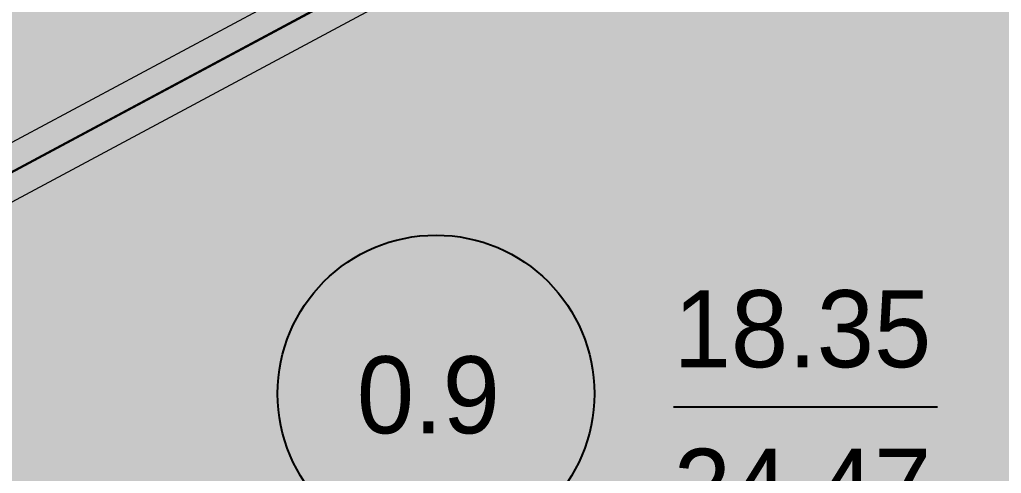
# Model space of a CAD drawing. Header units: millimetres. Extents: x 0 to 224629, y -187555 to 25097.
# Drawn here: x 76977 to 80695, y -174612 to -172896 of the extents above; entities that cross this region are included whole.
import ezdxf

# ---------------------------------------------------------------- set-up
doc = ezdxf.new("R2010")
doc.units = ezdxf.units.MM
doc.linetypes.add('Solid', pattern=[0])
for name, color, linetype, lineweight in [('Inner Walls', 5, 'Solid', 0), ('Studio Apartment', 1, 'Solid', 35), ('Three-Bedroom Apartment', 252, 'Solid', 25)]:
    doc.layers.add(name, color=color, linetype=linetype, lineweight=lineweight)
doc.styles.add('Dialog.plain', font='Dialog.plain')

msp = doc.modelspace()

# ---------------------------------------------------------------- hatches: boundary and pattern name
at = {"layer": 'Studio Apartment', "linetype": 'Solid', "lineweight": 25}
for points in [[(73840, -171307), (80232, -167886), (81584, -170412), (81584, -170412), (79986, -171267), (79985, -171268), (79983, -171269), (79982, -171271), (79981, -171273), (79981, -171275), (79981, -171277), (79981, -171279), (79982, -171281), (80218, -171721), (75433, -174283)], [(75433, -174283), (81825, -170861), (83176, -173386), (83176, -173386), (81579, -174242), (81577, -174243), (81576, -174244), (81574, -174246), (81574, -174248), (81573, -174249), (81573, -174251), (81574, -174253), (81574, -174255), (81811, -174697), (77026, -177258)]]:
    msp.add_hatch(color=252, dxfattribs=at).paths.add_polyline_path(points, flags=0)

# ---------------------------------------------------------------- linework, layer by layer
at = {"layer": 'Inner Walls', "color": 47, "linetype": 'Solid', "lineweight": 15}
for p, q in [((75606, -174077), (80083, -171680)), ((80265, -171810), (75701, -174253))]:
    msp.add_line(p, q, dxfattribs=at)
at = {"layer": 'Studio Apartment', "color": 252, "linetype": 'Solid', "lineweight": 25}
for p, q in [((75433, -174283), (81825, -170861)), ((80218, -171721), (75433, -174283))]:
    msp.add_line(p, q, dxfattribs=at)
at = {"layer": 'Three-Bedroom Apartment', "color": 7, "linetype": 'Solid', "lineweight": 25}
msp.add_line((79454, -174361), (80454, -174361), dxfattribs=at)
msp.add_circle((78554, -174311), 600, dxfattribs=at)

# ---------------------------------------------------------------- texts
at = {"layer": 'Three-Bedroom Apartment', "color": 7, "linetype": 'Solid', "lineweight": 25, "style": 'Dialog.plain'}
for s, p in [('18.35', (79454, -174211)), ('0.9', (78254, -174461)), ('24.47', (79454, -174811))]:
    msp.add_text(s, height=291.61, dxfattribs=at).set_placement(p)

doc.saveas('drawing.dxf')
